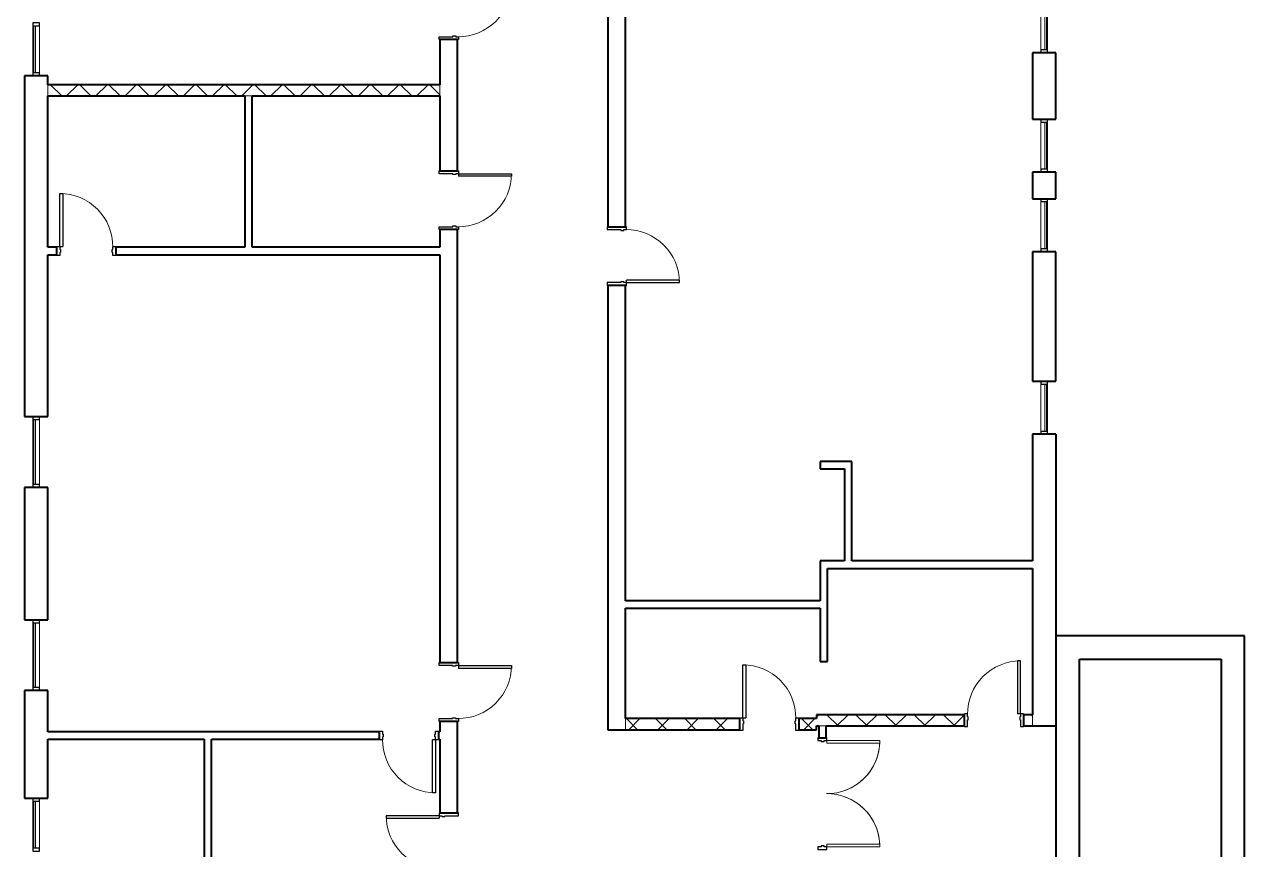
# Model space of a CAD drawing. Header units: inches. Extents: x -1034 to -199, y -1037 to 715.
# Drawn here: x -1027 to -199, y -599 to -39 of the extents above; entities that cross this region are included whole.
import ezdxf

# ---------------------------------------------------------------- set-up
doc = ezdxf.new("R2010")
doc.units = ezdxf.units.IN
doc.header["$MEASUREMENT"] = 0
for name, color, linetype, lineweight in [('A-DOOR', 31, 'Continuous', 15), ('A-DOOR-FRAM', 31, 'Continuous', 25), ('A-GLAZ-CURT', 52, 'Continuous', 9), ('A-GLAZ-CWMG', 51, 'Continuous', 9), ('A-WALL', 113, 'Continuous', 15), ('A-WALL-PATT', 111, 'Continuous', 40), ('I-WALL', 2, 'Continuous', 15)]:
    doc.layers.add(name, color=color, linetype=linetype, lineweight=lineweight)
pattern_1 = [(45, (0, 0), (-9.8995, 9.8995), []), (135, (0, 0), (-9.8995, -9.8995), [])]

# ---------------------------------------------------------------- blocks, each defined once
blk = doc.blocks.new('Door-Single_CE_ - HM Door-2_ HM Frame-5274763-BASEMENT Map Export')
at = {"layer": 'A-DOOR'}
for p, q in [((18, 42.5), (16.25, 42.5)), ((16.25, 42.5), (16.25, 6.5)), ((18, 6.5), (18, 42.5)), ((16.25, 6.5), (18, 6.5))]:
    blk.add_line(p, q, dxfattribs=at)
at = {"layer": 'A-DOOR', "lineweight": 25}
for p, q in [((18, 42.5), (16.25, 42.5)), ((16.25, 42.5), (16.25, 6.5)), ((18, 6.5), (18, 42.5)), ((18, 6.5), (16.25, 6.5))]:
    blk.add_line(p, q, dxfattribs=at)
at = {"layer": 'A-DOOR', "lineweight": 9}
blk.add_arc((18, 6.5), 36, 90, 180.5, dxfattribs=at)
blk.add_arc((18, 6.5), 36, 90, 180.5, dxfattribs=at)
blk.add_arc((18, 6.5), 36, 90, 180.5, dxfattribs=at)
blk.add_arc((18, 6.5), 36, 90, 180.5, dxfattribs=at)
at = {"layer": 'A-DOOR-FRAM'}
for p, q in [((-18, 6.5), (-20, 6.5)), ((-20, 6.5), (-20, -6.5)), ((-18, 4.75), (-18, 6.5)), ((-17.5, 4.75), (-18, 4.75)), ((-18, -6.5), (-18, 2.75)), ((-18, 2.75), (-17.5, 2.75)), ((-17.5, 2.75), (-17.5, 4.75)), ((18, 4.75), (17.5, 4.75)), ((17.5, 4.75), (17.5, 2.75)), ((17.5, 2.75), (18, 2.75)), ((20, 6.5), (18, 6.5)), ((18, 6.5), (18, 4.75)), ((18, 2.75), (18, -6.5)), ((20, -6.5), (20, 6.5)), ((-20, -6.5), (-18, -6.5)), ((18, -6.5), (20, -6.5))]:
    blk.add_line(p, q, dxfattribs=at)
blk = doc.blocks.new('Door-Single_CE_ - WD Door-2_ HM Frame-5274773-BASEMENT Map Export')
at = {"layer": 'A-DOOR'}
for p, q in [((16, -42.5), (16, -6.5)), ((16, -6.5), (18, -6.5)), ((18, -6.5), (18, -42.5)), ((18, -42.5), (16, -42.5))]:
    blk.add_line(p, q, dxfattribs=at)
at = {"layer": 'A-DOOR', "lineweight": 25}
for p, q in [((16, -42.5), (16, -6.5)), ((18, -6.5), (16, -6.5)), ((18, -6.5), (18, -42.5)), ((18, -42.5), (16, -42.5))]:
    blk.add_line(p, q, dxfattribs=at)
at = {"layer": 'A-DOOR', "lineweight": 9}
blk.add_arc((18, -6.5), 36, 179.5, 270, dxfattribs=at)
blk.add_arc((18, -6.5), 36, 179.5, 270, dxfattribs=at)
blk.add_arc((18, -6.5), 36, 179.5, 270, dxfattribs=at)
blk.add_arc((18, -6.5), 36, 179.5, 270, dxfattribs=at)
at = {"layer": 'A-DOOR-FRAM'}
for p, q in [((-20, 6.5), (-18, 6.5)), ((-20, -6.5), (-20, 6.5)), ((-18, 6.5), (-18, -2.5)), ((18, 6.5), (20, 6.5)), ((18, -2.5), (18, 6.5)), ((20, 6.5), (20, -6.5)), ((-18, -6.5), (-20, -6.5)), ((-18, -2.5), (-17.5, -2.5)), ((-18, -4.5), (-18, -6.5)), ((-17.5, -4.5), (-18, -4.5)), ((-17.5, -2.5), (-17.5, -4.5)), ((17.5, -2.5), (18, -2.5)), ((17.5, -4.5), (17.5, -2.5)), ((18, -4.5), (17.5, -4.5)), ((18, -6.5), (18, -4.5)), ((20, -6.5), (18, -6.5))]:
    blk.add_line(p, q, dxfattribs=at)
blk = doc.blocks.new('Door-Single_CE_ - HM Door-2_ HM Frame-5274764-BASEMENT Map Export')
at = {"layer": 'A-DOOR'}
for p, q in [((16.25, -42.5), (16.25, -6.5)), ((16.25, -6.5), (18, -6.5)), ((18, -6.5), (18, -42.5)), ((18, -42.5), (16.25, -42.5))]:
    blk.add_line(p, q, dxfattribs=at)
at = {"layer": 'A-DOOR', "lineweight": 25}
for p, q in [((16.25, -42.5), (16.25, -6.5)), ((18, -6.5), (16.25, -6.5)), ((18, -6.5), (18, -42.5)), ((18, -42.5), (16.25, -42.5))]:
    blk.add_line(p, q, dxfattribs=at)
at = {"layer": 'A-DOOR', "lineweight": 9}
blk.add_arc((18, -6.5), 36, 179.5, 270, dxfattribs=at)
blk.add_arc((18, -6.5), 36, 179.5, 270, dxfattribs=at)
blk.add_arc((18, -6.5), 36, 179.5, 270, dxfattribs=at)
blk.add_arc((18, -6.5), 36, 179.5, 270, dxfattribs=at)
at = {"layer": 'A-DOOR-FRAM'}
for p, q in [((-20, 6.5), (-18, 6.5)), ((-20, -6.5), (-20, 6.5)), ((-18, 6.5), (-18, -2.75)), ((18, 6.5), (20, 6.5)), ((18, -2.75), (18, 6.5)), ((20, 6.5), (20, -6.5)), ((-18, -6.5), (-20, -6.5)), ((-18, -2.75), (-17.5, -2.75)), ((-18, -4.75), (-18, -6.5)), ((-17.5, -4.75), (-18, -4.75)), ((-17.5, -2.75), (-17.5, -4.75)), ((17.5, -2.75), (18, -2.75)), ((17.5, -4.75), (17.5, -2.75)), ((18, -4.75), (17.5, -4.75)), ((18, -6.5), (18, -4.75)), ((20, -6.5), (18, -6.5))]:
    blk.add_line(p, q, dxfattribs=at)
blk = doc.blocks.new('Door-Double-Lite_CE_ - HM Door-2_ HM Frame-LG Lite-5134619-BASEMENT Map Export')
at = {"layer": 'A-DOOR'}
for p, q in [((-36, 39), (-36, 3)), ((-34.25, 39), (-36, 39)), ((-34.25, 3), (-34.25, 39)), ((36, 39), (34.25, 39)), ((34.25, 39), (34.25, 3)), ((36, 3), (36, 39)), ((-36, 3), (-34.25, 3)), ((34.25, 3), (36, 3))]:
    blk.add_line(p, q, dxfattribs=at)
at = {"layer": 'A-DOOR', "lineweight": 9}
for p, q in [((-36, 2.66), (-36, 39)), ((36, 2.66), (36, 39))]:
    blk.add_line(p, q, dxfattribs=at)
for centre, start, end in [((-36, 3), 359.5, 90), ((-36, 3), 359.5, 87.20317), ((36, 3), 90, 180.5), ((36, 3), 92.79683, 180.5)]:
    blk.add_arc(centre, 36, start, end, dxfattribs=at)
at = {"layer": 'A-DOOR-FRAM'}
for p, q in [((-36, 3), (-38, 3)), ((-38, 3), (-38, -3)), ((-36, 1.25), (-36, 3)), ((-35.5, 1.25), (-36, 1.25)), ((-35.5, -0.75), (-35.5, 1.25)), ((36, 1.25), (35.5, 1.25)), ((35.5, 1.25), (35.5, -0.75)), ((38, 3), (36, 3)), ((36, 3), (36, 1.25)), ((38, -3), (38, 3)), ((-38, -3), (-36, -3)), ((-36, -3), (-36, -0.75)), ((-36, -0.75), (-35.5, -0.75)), ((35.5, -0.75), (36, -0.75)), ((36, -0.75), (36, -3)), ((36, -3), (38, -3))]:
    blk.add_line(p, q, dxfattribs=at)
blk = doc.blocks.new('Door-Single_CE_ - WD Door-2_ WD Frame-5274729-BASEMENT Map Export')
at = {"layer": 'A-DOOR'}
for p, q in [((16, -39), (16, -3)), ((16, -3), (18, -3)), ((18, -3), (18, -39)), ((18, -39), (16, -39))]:
    blk.add_line(p, q, dxfattribs=at)
at = {"layer": 'A-DOOR', "lineweight": 25}
for p, q in [((16, -39), (16, -3)), ((18, -3), (16, -3)), ((18, -3), (18, -39)), ((18, -39), (16, -39))]:
    blk.add_line(p, q, dxfattribs=at)
at = {"layer": 'A-DOOR', "lineweight": 9}
blk.add_arc((18, -3), 36, 179.5, 270, dxfattribs=at)
blk.add_arc((18, -3), 36, 179.5, 270, dxfattribs=at)
blk.add_arc((18, -3), 36, 179.5, 270, dxfattribs=at)
blk.add_arc((18, -3), 36, 179.5, 270, dxfattribs=at)
at = {"layer": 'A-DOOR-FRAM'}
for p, q in [((-20, 3), (-18, 3)), ((-20, -3), (-20, 3)), ((-18, 3), (-18, 1)), ((-18, 1), (-17.5, 1)), ((-17.5, 1), (-17.5, -1)), ((17.5, 1), (18, 1)), ((17.5, -1), (17.5, 1)), ((18, 3), (20, 3)), ((18, 1), (18, 3)), ((20, 3), (20, -3)), ((-18, -3), (-20, -3)), ((-18, -1), (-18, -3)), ((-17.5, -1), (-18, -1)), ((18, -1), (17.5, -1)), ((18, -3), (18, -1)), ((20, -3), (18, -3))]:
    blk.add_line(p, q, dxfattribs=at)
blk = doc.blocks.new('System Panel - zGlazed-5208666-BASEMENT Map Export')
at = {"layer": 'A-GLAZ-CURT', "lineweight": 15}
for p, q in [((16, 1.5), (-16, 1.5)), ((-16, 1.5), (-16, 0.5)), ((-16, 0.5), (16, 0.5)), ((16, 0.5), (16, 1.5))]:
    blk.add_line(p, q, dxfattribs=at)
blk = doc.blocks.new('Rectangular Mullion - 4 1_2_ x 2_ Rectangular_CE_-5208665-BASEMENT Map Export')
at = {"layer": 'A-GLAZ-CWMG'}
for p, q in [((-1021.1, -674.18), (-1021.1, -706.18)), ((-1016.6, -674.18), (-1016.6, -706.18))]:
    blk.add_line(p, q, dxfattribs=at)
blk = doc.blocks.new('Rectangular Mullion - 4 1_2_ x 2_ Rectangular_CE_-5158009-BASEMENT Map Export')
at = {"layer": 'A-GLAZ-CWMG', "lineweight": 25}
for p, q in [((-2, 2.25), (0, 2.25)), ((-2, -2.25), (-2, 2.25)), ((0, 2.25), (0, -2.25)), ((0, -2.25), (-2, -2.25))]:
    blk.add_line(p, q, dxfattribs=at)
blk = doc.blocks.new('Rectangular Mullion - 4 1_2_ x 2_ Rectangular_CE_-5158010-BASEMENT Map Export')
at = {"layer": 'A-GLAZ-CWMG', "lineweight": 25}
for p, q in [((0, 2.25), (-2, 2.25)), ((-2, 2.25), (-2, -2.25)), ((0, -2.25), (0, 2.25)), ((-2, -2.25), (0, -2.25))]:
    blk.add_line(p, q, dxfattribs=at)
blk = doc.blocks.new('System Panel - zGlazed-5189001-BASEMENT Map Export')
at = {"layer": 'A-GLAZ-CURT', "lineweight": 15}
for p, q in [((22, 1.5), (-22, 1.5)), ((-22, 1.5), (-22, 0.5)), ((-22, 0.5), (22, 0.5)), ((22, 0.5), (22, 1.5))]:
    blk.add_line(p, q, dxfattribs=at)
blk = doc.blocks.new('Rectangular Mullion - 4 1_2_ x 2_ Rectangular_CE_-5186055-BASEMENT Map Export')
at = {"layer": 'A-GLAZ-CWMG'}
for p, q in [((-1028.1, -930.18), (-1028.1, -974.18)), ((-1023.6, -930.18), (-1023.6, -974.18))]:
    blk.add_line(p, q, dxfattribs=at)
blk = doc.blocks.new('Door-Single_CE_ - WD Door-2_ HM Frame-5274775-BASEMENT Map Export')
at = {"layer": 'A-DOOR'}
for p, q in [((16, -39), (16, -3)), ((16, -3), (18, -3)), ((18, -3), (18, -39)), ((18, -39), (16, -39))]:
    blk.add_line(p, q, dxfattribs=at)
at = {"layer": 'A-DOOR', "lineweight": 25}
for p, q in [((16, -39), (16, -3)), ((18, -3), (16, -3)), ((18, -3), (18, -39)), ((18, -39), (16, -39))]:
    blk.add_line(p, q, dxfattribs=at)
at = {"layer": 'A-DOOR', "lineweight": 9}
blk.add_arc((18, -3), 36, 179.5, 270, dxfattribs=at)
blk.add_arc((18, -3), 36, 179.5, 270, dxfattribs=at)
blk.add_arc((18, -3), 36, 179.5, 270, dxfattribs=at)
blk.add_arc((18, -3), 36, 179.5, 270, dxfattribs=at)
at = {"layer": 'A-DOOR-FRAM'}
for p, q in [((-20, 3), (-18, 3)), ((-20, -3), (-20, 3)), ((-18, 3), (-18, 1)), ((-18, 1), (-17.5, 1)), ((-17.5, 1), (-17.5, -1)), ((17.5, 1), (18, 1)), ((17.5, -1), (17.5, 1)), ((18, 3), (20, 3)), ((18, 1), (18, 3)), ((20, 3), (20, -3)), ((-18, -3), (-20, -3)), ((-18, -1), (-18, -3)), ((-17.5, -1), (-18, -1)), ((18, -1), (17.5, -1)), ((18, -3), (18, -1)), ((20, -3), (18, -3))]:
    blk.add_line(p, q, dxfattribs=at)
blk = doc.blocks.new('Door-Single_CE_ - WD Door-2_ WD Frame-5275007-BASEMENT Map Export')
at = {"layer": 'A-DOOR'}
for p, q in [((18, 40.3125), (16, 40.3125)), ((16, 40.3125), (16, 4.3125)), ((18, 4.3125), (18, 40.3125)), ((16, 4.3125), (18, 4.3125))]:
    blk.add_line(p, q, dxfattribs=at)
at = {"layer": 'A-DOOR', "lineweight": 25}
for p, q in [((18, 40.3125), (16, 40.3125)), ((16, 40.3125), (16, 4.3125)), ((18, 4.3125), (18, 40.3125)), ((18, 4.3125), (16, 4.3125))]:
    blk.add_line(p, q, dxfattribs=at)
at = {"layer": 'A-DOOR', "lineweight": 9}
blk.add_arc((18, 4.3125), 36, 90, 180.5, dxfattribs=at)
blk.add_arc((18, 4.3125), 36, 90, 180.5, dxfattribs=at)
blk.add_arc((18, 4.3125), 36, 90, 180.5, dxfattribs=at)
blk.add_arc((18, 4.3125), 36, 90, 180.5, dxfattribs=at)
at = {"layer": 'A-DOOR-FRAM'}
for p, q in [((-18, 4.3125), (-20, 4.3125)), ((-20, 4.3125), (-20, -4.3125)), ((-18, 2.3125), (-18, 4.3125)), ((-17.5, 2.3125), (-18, 2.3125)), ((-18, -4.3125), (-18, 0.3125)), ((-18, 0.3125), (-17.5, 0.3125)), ((-17.5, 0.3125), (-17.5, 2.3125)), ((18, 2.3125), (17.5, 2.3125)), ((17.5, 2.3125), (17.5, 0.3125)), ((17.5, 0.3125), (18, 0.3125)), ((20, 4.3125), (18, 4.3125)), ((18, 4.3125), (18, 2.3125)), ((18, 0.3125), (18, -4.3125)), ((20, -4.3125), (20, 4.3125)), ((-20, -4.3125), (-18, -4.3125)), ((18, -4.3125), (20, -4.3125))]:
    blk.add_line(p, q, dxfattribs=at)
blk = doc.blocks.new('Door-Single_CE_ - WD Door-2_ HM Frame-5274776-BASEMENT Map Export')
at = {"layer": 'A-DOOR'}
for p, q in [((16, -40.3125), (16, -4.3125)), ((16, -4.3125), (18, -4.3125)), ((18, -4.3125), (18, -40.3125)), ((18, -40.3125), (16, -40.3125))]:
    blk.add_line(p, q, dxfattribs=at)
at = {"layer": 'A-DOOR', "lineweight": 25}
for p, q in [((16, -40.3125), (16, -4.3125)), ((18, -4.3125), (16, -4.3125)), ((18, -4.3125), (18, -40.3125)), ((18, -40.3125), (16, -40.3125))]:
    blk.add_line(p, q, dxfattribs=at)
at = {"layer": 'A-DOOR', "lineweight": 9}
blk.add_arc((18, -4.3125), 36, 179.5, 270, dxfattribs=at)
blk.add_arc((18, -4.3125), 36, 179.5, 270, dxfattribs=at)
blk.add_arc((18, -4.3125), 36, 179.5, 270, dxfattribs=at)
blk.add_arc((18, -4.3125), 36, 179.5, 270, dxfattribs=at)
at = {"layer": 'A-DOOR-FRAM'}
for p, q in [((-20, 4.3125), (-18, 4.3125)), ((-20, -4.3125), (-20, 4.3125)), ((-18, 4.3125), (-18, -0.3125)), ((18, 4.3125), (20, 4.3125)), ((18, -0.3125), (18, 4.3125)), ((20, 4.3125), (20, -4.3125)), ((-18, -4.3125), (-20, -4.3125)), ((-18, -0.3125), (-17.5, -0.3125)), ((-18, -2.3125), (-18, -4.3125)), ((-17.5, -2.3125), (-18, -2.3125)), ((-17.5, -0.3125), (-17.5, -2.3125)), ((17.5, -0.3125), (18, -0.3125)), ((17.5, -2.3125), (17.5, -0.3125)), ((18, -2.3125), (17.5, -2.3125)), ((18, -4.3125), (18, -2.3125)), ((20, -4.3125), (18, -4.3125))]:
    blk.add_line(p, q, dxfattribs=at)

msp = doc.modelspace()

# ---------------------------------------------------------------- hatches: boundary and pattern name
at = {"layer": 'A-WALL-PATT', "lineweight": 9}
h = msp.add_hatch(dxfattribs=at)
h.set_pattern_fill('FP_1', color=256, style=0, pattern_type=2)
h.set_pattern_definition(pattern_1)
h.paths.add_polyline_path([(-744.85, -87.43), (-744.85, -79.8), (-1010.85, -79.8), (-1010.85, -87.43), (-872.22, -87.43)])
h = msp.add_hatch(dxfattribs=at)
h.set_pattern_fill('FP_1', color=256, style=0, pattern_type=2)
h.set_pattern_definition(pattern_1)
h.paths.add_polyline_path([(-489.38, -517.8), (-489.38, -510.18), (-501.38, -510.18), (-501.38, -517.8)])
h.paths.add_polyline_path([(-541.38, -517.8), (-541.38, -510.18), (-618.85, -510.18), (-618.85, -517.8), (-616.35, -517.8)])
h = msp.add_hatch(dxfattribs=at)
h.set_pattern_fill('FP_1', color=256, style=0, pattern_type=2)
h.set_pattern_definition(pattern_1)
h.paths.add_polyline_path([(-342.85, -515.18), (-342.85, -507.55), (-348.85, -507.55), (-348.85, -515.18)])
h.paths.add_polyline_path([(-388.85, -515.18), (-388.85, -507.55), (-489.38, -507.55), (-489.38, -515.18), (-482.85, -515.18)])

# ---------------------------------------------------------------- linework, layer by layer
at = {"layer": 'A-WALL', "lineweight": 40}
for p, q in [((-630.85, 113.82), (-630.85, -176.18)), ((-618.85, -176.18), (-618.85, -5.18)), ((-732.85, -49.18), (-744.85, -49.18)), ((-744.85, -49.18), (-744.85, -79.8)), ((-732.85, -138.18), (-732.85, -49.18)), ((-342.85, -58.18), (-342.85, -103.18)), ((-326.85, -58.18), (-342.85, -58.18)), ((-326.85, -103.18), (-326.85, -58.18)), ((-1010.85, -73.8), (-1026.85, -73.8)), ((-1026.85, -73.8), (-1026.85, -305.18)), ((-1010.85, -79.8), (-1010.85, -73.8)), ((-744.85, -79.8), (-1010.85, -79.8)), ((-1010.85, -190.18), (-1010.85, -87.43)), ((-1010.85, -87.43), (-877.22, -87.43)), ((-872.22, -87.43), (-744.85, -87.43)), ((-744.85, -87.43), (-744.85, -138.18)), ((-342.85, -103.18), (-326.85, -103.18)), ((-744.85, -138.18), (-732.85, -138.18)), ((-342.85, -139.18), (-342.85, -157.18)), ((-326.85, -139.18), (-342.85, -139.18)), ((-326.85, -157.18), (-326.85, -139.18)), ((-342.85, -157.18), (-326.85, -157.18)), ((-732.85, -178.18), (-744.85, -178.18)), ((-744.85, -178.18), (-744.85, -190.18)), ((-732.85, -472.18), (-732.85, -178.18)), ((-630.85, -176.18), (-618.85, -176.18)), ((-1010.85, -305.18), (-1010.85, -195.18)), ((-744.85, -195.18), (-744.85, -472.18)), ((-342.85, -193.18), (-342.85, -281.18)), ((-326.85, -193.18), (-342.85, -193.18)), ((-326.85, -281.18), (-326.85, -193.18)), ((-618.85, -216.18), (-630.85, -216.18)), ((-630.85, -216.18), (-630.85, -517.8)), ((-618.85, -430.18), (-618.85, -216.18)), ((-342.85, -281.18), (-326.85, -281.18)), ((-1026.85, -305.18), (-1010.85, -305.18)), ((-342.85, -317.18), (-342.85, -403.18)), ((-326.85, -317.18), (-342.85, -317.18)), ((-326.85, -317.18), (-326.85, -809.18)), ((-1010.85, -353.18), (-1026.85, -353.18)), ((-1026.85, -353.18), (-1026.85, -443.18)), ((-1010.85, -443.18), (-1010.85, -353.18)), ((-342.85, -408.18), (-342.85, -507.55)), ((-618.85, -510.18), (-618.85, -435.18)), ((-1026.85, -443.18), (-1010.85, -443.18)), ((-198.85, -453.9), (-326.85, -453.9)), ((-198.85, -661.9), (-198.85, -453.9)), ((-310.85, -645.9), (-310.85, -469.9)), ((-310.85, -469.9), (-214.85, -469.9)), ((-214.85, -469.9), (-214.85, -645.9)), ((-744.85, -472.18), (-732.85, -472.18)), ((-1010.85, -491.18), (-1026.85, -491.18)), ((-1026.85, -491.18), (-1026.85, -564.18)), ((-1010.85, -519.18), (-1010.85, -491.18)), ((-732.85, -512.18), (-744.85, -512.18)), ((-744.85, -512.18), (-744.85, -519.18)), ((-732.85, -574.18), (-732.85, -512.18)), ((-541.38, -510.18), (-618.85, -510.18)), ((-541.38, -517.8), (-541.38, -510.18)), ((-489.38, -510.18), (-501.38, -510.18)), ((-501.38, -510.18), (-501.38, -517.8)), ((-388.85, -507.55), (-489.38, -507.55)), ((-489.38, -507.55), (-489.38, -510.18)), ((-388.85, -515.18), (-388.85, -507.55)), ((-342.85, -507.55), (-348.85, -507.55)), ((-348.85, -507.55), (-348.85, -515.18)), ((-630.85, -517.8), (-541.38, -517.8)), ((-501.38, -517.8), (-489.38, -517.8)), ((-489.38, -515.18), (-487.85, -515.18)), ((-489.38, -517.8), (-489.38, -515.18)), ((-482.85, -515.18), (-388.85, -515.18)), ((-348.85, -515.18), (-326.85, -515.18)), ((-1010.85, -564.18), (-1010.85, -524.18)), ((-744.85, -524.18), (-744.85, -574.18)), ((-1026.85, -564.18), (-1010.85, -564.18)), ((-744.85, -574.18), (-732.85, -574.18))]:
    msp.add_line(p, q, dxfattribs=at)
at = {"layer": 'A-WALL'}
for p, q in [((-1010.85, -79.8), (-1010.85, -87.43)), ((-744.85, -87.43), (-744.85, -79.8)), ((-872.22, -87.43), (-877.22, -87.43)), ((-618.85, -510.18), (-618.85, -517.8)), ((-342.85, -515.18), (-342.85, -507.55)), ((-482.85, -515.18), (-487.85, -515.18))]:
    msp.add_line(p, q, dxfattribs=at)
at = {"layer": 'I-WALL', "lineweight": 40}
for p, q in [((-877.22, -87.43), (-877.22, -190.18)), ((-872.22, -190.18), (-872.22, -87.43)), ((-1004.85, -190.18), (-1010.85, -190.18)), ((-1004.85, -195.18), (-1004.85, -190.18)), ((-877.22, -190.18), (-964.85, -190.18)), ((-964.85, -190.18), (-964.85, -195.18)), ((-744.85, -190.18), (-872.22, -190.18)), ((-1010.85, -195.18), (-1004.85, -195.18)), ((-964.85, -195.18), (-744.85, -195.18)), ((-465.35, -335.68), (-486.85, -335.68)), ((-486.85, -335.68), (-486.85, -340.68)), ((-465.35, -403.18), (-465.35, -335.68)), ((-486.85, -340.68), (-470.35, -340.68)), ((-470.35, -340.68), (-470.35, -403.18)), ((-486.85, -403.18), (-486.85, -430.18)), ((-470.35, -403.18), (-486.85, -403.18)), ((-342.85, -403.18), (-465.35, -403.18)), ((-481.85, -471.55), (-481.85, -408.18)), ((-481.85, -408.18), (-342.85, -408.18)), ((-486.85, -430.18), (-618.85, -430.18)), ((-618.85, -435.18), (-486.85, -435.18)), ((-486.85, -435.18), (-486.85, -471.55)), ((-486.85, -471.55), (-481.85, -471.55)), ((-785.85, -519.18), (-1010.85, -519.18)), ((-785.85, -524.18), (-785.85, -519.18)), ((-744.85, -519.18), (-745.85, -519.18)), ((-745.85, -519.18), (-745.85, -524.18)), ((-487.85, -515.18), (-487.85, -523.18)), ((-482.85, -523.18), (-482.85, -515.18)), ((-1010.85, -524.18), (-904.85, -524.18)), ((-904.85, -524.18), (-904.85, -662.18)), ((-899.85, -524.18), (-785.85, -524.18)), ((-899.85, -662.18), (-899.85, -524.18)), ((-745.85, -524.18), (-744.85, -524.18)), ((-487.85, -523.18), (-482.85, -523.18))]:
    msp.add_line(p, q, dxfattribs=at)

# ---------------------------------------------------------------- block references
at = {"layer": 'A-DOOR', "lineweight": 9}
for name, p, rotation in [('Door-Single_CE_ - HM Door-2_ HM Frame-5274764-BASEMENT Map Export', (-738.85, -29.18), 89.99999999999972), ('Door-Single_CE_ - HM Door-2_ HM Frame-5274764-BASEMENT Map Export', (-738.85, -158.18), 89.99999999999972), ('Door-Single_CE_ - WD Door-2_ HM Frame-5274775-BASEMENT Map Export', (-984.85, -192.68), 180), ('Door-Single_CE_ - HM Door-2_ HM Frame-5274763-BASEMENT Map Export', (-624.85, -196.18), 269.9999999999997), ('Door-Single_CE_ - WD Door-2_ HM Frame-5274773-BASEMENT Map Export', (-738.85, -492.18), 89.99999999999972), ('Door-Single_CE_ - WD Door-2_ HM Frame-5274776-BASEMENT Map Export', (-521.38, -513.99), 180), ('Door-Single_CE_ - HM Door-2_ HM Frame-5274763-BASEMENT Map Export', (-738.85, -594.18), 89.99999999999972)]:
    msp.add_blockref(name, p, dxfattribs=dict(at, rotation=rotation))
for name, p in [('Door-Single_CE_ - WD Door-2_ WD Frame-5275007-BASEMENT Map Export', (-368.85, -511.37)), ('Door-Single_CE_ - WD Door-2_ WD Frame-5274729-BASEMENT Map Export', (-765.85, -521.68))]:
    msp.add_blockref(name, p, dxfattribs=at)
at = {"layer": 'A-DOOR', "rotation": 269.9999999999997}
msp.add_blockref('Door-Double-Lite_CE_ - HM Door-2_ HM Frame-LG Lite-5134619-BASEMENT Map Export', (-485.35, -561.18), dxfattribs=at)
at = {"layer": 'A-GLAZ-CURT'}
for name, p, rotation in [('System Panel - zGlazed-5208666-BASEMENT Map Export', (-334.85, -40.18), 269.9999999999997), ('System Panel - zGlazed-5208666-BASEMENT Map Export', (-1018.85, -55.8), 89.99999999999969), ('System Panel - zGlazed-5208666-BASEMENT Map Export', (-334.85, -121.18), 269.9999999999997), ('System Panel - zGlazed-5208666-BASEMENT Map Export', (-334.85, -175.18), 269.9999999999997), ('System Panel - zGlazed-5208666-BASEMENT Map Export', (-334.85, -299.18), 269.9999999999997), ('System Panel - zGlazed-5189001-BASEMENT Map Export', (-1018.85, -329.18), 89.99999999999969), ('System Panel - zGlazed-5189001-BASEMENT Map Export', (-1018.85, -467.18), 89.99999999999969), ('System Panel - zGlazed-5208666-BASEMENT Map Export', (-1018.85, -582.18), 89.99999999999969)]:
    msp.add_blockref(name, p, dxfattribs=dict(at, rotation=rotation))
at = {"layer": 'A-GLAZ-CWMG'}
for name, p, rotation in [('Rectangular Mullion - 4 1_2_ x 2_ Rectangular_CE_-5208665-BASEMENT Map Export', (-1353.71, -730.36), 180), ('Rectangular Mullion - 4 1_2_ x 2_ Rectangular_CE_-5158010-BASEMENT Map Export', (-1018.85, -73.8), 269.9999999999997), ('Rectangular Mullion - 4 1_2_ x 2_ Rectangular_CE_-5158010-BASEMENT Map Export', (-334.85, -103.18), 89.99999999999972), ('Rectangular Mullion - 4 1_2_ x 2_ Rectangular_CE_-5208665-BASEMENT Map Export', (-1353.71, -811.36), 180), ('Rectangular Mullion - 4 1_2_ x 2_ Rectangular_CE_-5158010-BASEMENT Map Export', (-334.85, -157.18), 89.99999999999972), ('Rectangular Mullion - 4 1_2_ x 2_ Rectangular_CE_-5208665-BASEMENT Map Export', (-1353.71, -865.36), 180), ('Rectangular Mullion - 4 1_2_ x 2_ Rectangular_CE_-5158010-BASEMENT Map Export', (-334.85, -281.18), 89.99999999999972), ('Rectangular Mullion - 4 1_2_ x 2_ Rectangular_CE_-5208665-BASEMENT Map Export', (-1353.71, -989.36), 180), ('Rectangular Mullion - 4 1_2_ x 2_ Rectangular_CE_-5158010-BASEMENT Map Export', (-1018.85, -353.18), 269.9999999999997), ('Rectangular Mullion - 4 1_2_ x 2_ Rectangular_CE_-5158010-BASEMENT Map Export', (-1018.85, -491.18), 269.9999999999997), ('Rectangular Mullion - 4 1_2_ x 2_ Rectangular_CE_-5158010-BASEMENT Map Export', (-1018.85, -600.18), 269.9999999999997)]:
    msp.add_blockref(name, p, dxfattribs=dict(at, rotation=rotation))
at = {"layer": 'A-GLAZ-CWMG', "extrusion": (0, 0, -1)}
for p, rotation in [((1018.85, -37.8), 90.0000000000003), ((334.85, -58.18), 270.0000000000003), ((334.85, -139.18), 270.0000000000003), ((334.85, -193.18), 270.0000000000003), ((1018.85, -305.18), 90.0000000000003), ((334.85, -317.18), 270.0000000000003), ((1018.85, -443.18), 90.0000000000003), ((1018.85, -564.18), 90.0000000000003)]:
    msp.add_blockref('Rectangular Mullion - 4 1_2_ x 2_ Rectangular_CE_-5158009-BASEMENT Map Export', p, dxfattribs=dict(at, rotation=rotation))
at = {"layer": 'A-GLAZ-CWMG'}
for name, p in [('Rectangular Mullion - 4 1_2_ x 2_ Rectangular_CE_-5208665-BASEMENT Map Export', (0, 634.38)), ('Rectangular Mullion - 4 1_2_ x 2_ Rectangular_CE_-5186055-BASEMENT Map Export', (7, 623)), ('Rectangular Mullion - 4 1_2_ x 2_ Rectangular_CE_-5186055-BASEMENT Map Export', (7, 485)), ('Rectangular Mullion - 4 1_2_ x 2_ Rectangular_CE_-5208665-BASEMENT Map Export', (0, 108))]:
    msp.add_blockref(name, p, dxfattribs=at)

doc.saveas('drawing.dxf')
